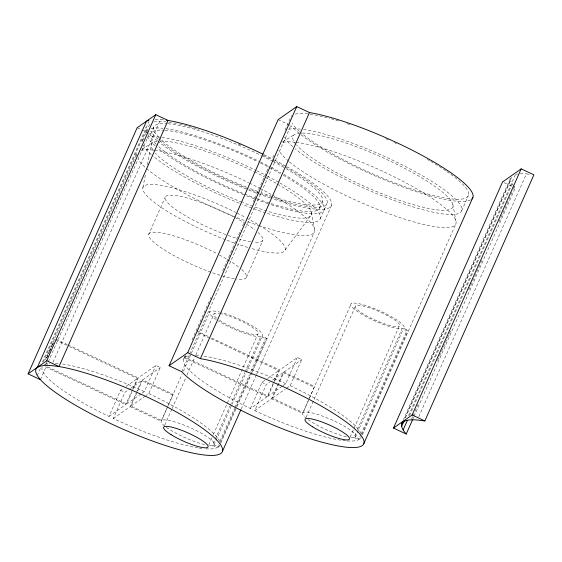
<?xml version="1.0" encoding="UTF-8"?>
<svg xmlns="http://www.w3.org/2000/svg" width="562" height="562" viewBox="0 0 562 562"><rect width="100%" height="100%" fill="white"/><g stroke="black" fill="none" stroke-linecap="round" stroke-linejoin="round"><path stroke-width="0.42" stroke-dasharray="2.81 2.11" d="M405.469 417.749L510.619 180.458L510.654 178.379M142.917 187.504L145.572 173.981M147.406 164.68L151.396 144.392M137.69 391.012L142.6 379.926L173.166 394.285L161.097 421.809A29.133 5.606 23.9 0 0 177.683 434.117A29.133 5.606 23.9 0 0 205.699 444.865M309.002 399.168L302.511 413.913A29.133 5.606 23.9 0 0 306.171 418.191M309.353 398.374L314.579 386.396L284.014 372.03L272.437 398.163L302.995 412.529A29.133 5.606 23.9 0 1 334.509 421.107A29.133 5.606 23.9 0 1 355.388 437.152L359.75 439.21A97.107 18.694 23.9 0 0 361.317 437.229M42.396 361.97L148.965 121.476M37.261 375.606L40.815 367.583M43.302 361.977L146.324 129.499L145.389 127.441M45.339 359.771L136.721 153.552M142.509 140.486L149.267 125.242A97.107 18.694 23.9 0 1 150.138 123.851M46.611 357.853L49.07 352.311M49.421 351.517L51.88 345.974M52.231 345.18L53.278 342.806M46.864 357.889L49.316 352.339M49.667 351.552L52.126 346.009M52.477 345.216L53.531 342.841M45.705 364.598L47.124 361.394M40.387 379.631L46.07 366.803M46.421 366.002L47.84 362.799M48.199 361.991L149.443 133.524L141.764 129.92M150.813 133.728L153.707 127.195M52.933 362.385L160.57 119.488L163.893 119.917M210.883 272.191A53.404 10.285 23.9 0 1 148.726 234.298L165.137 197.269M42.136 366.993A97.107 18.694 23.9 0 0 102.045 413.049L108.986 416.421L120.57 390.288L123.366 388.321M197.775 447.83A97.107 18.694 23.9 0 1 113.292 418.514L124.876 392.381L129.787 388.925M108.986 416.421L125.769 404.626L132.435 389.578M132.787 388.792L137.353 378.493L67.278 345.56M47.651 366.874L126.654 404.008L131.922 392.128M133.32 388.96L138.238 377.868L155.906 365.455L160.332 367.464L148.747 393.604L145.909 395.592M113.292 418.514L130.138 406.677L136.102 393.217M136.454 392.424L141.715 380.544L172.85 395.184M219.904 445.125A97.107 18.694 23.9 0 1 218.337 447.099L213.974 445.048A29.133 5.606 23.9 0 0 193.096 429.003A29.133 5.606 23.9 0 0 161.582 420.425L131.023 406.059L137.339 391.805M142.207 393.077L144.322 391.588L155.906 365.455M211.052 338.774L278.759 370.597L267.182 396.73L250.399 408.525L243.458 405.153A97.107 18.694 23.9 0 1 183.549 359.097L184.968 355.887M192.085 339.834L210.926 297.312M222.657 270.835L240.796 229.907M242.573 225.896L243.641 223.493M253.237 201.828L254.305 199.419M254.663 198.618L268.882 166.521M272.795 157.697L273.863 155.288M284.99 130.187L290.673 117.346A97.107 18.694 23.9 0 1 292.24 115.372M183.549 359.097L185.214 356.294M282.201 386.178L268.067 396.112L185.116 357.116L185.818 355.535M181.793 371.735L189.253 354.903M189.612 354.102L290.856 125.628L288.608 124.574M161.582 420.425L167.546 406.958M167.898 406.171L181.983 374.397M183.388 371.208L209.837 311.531M164.722 425.237L171.796 409.284M172.148 408.49L185.579 378.184M186.991 374.994L195.471 355.851M195.829 355.051L214.206 313.582M246.5 277.27L262.911 240.248M208.741 444.964L212.977 435.388M213.335 434.595L257.867 334.102M209.542 445.504A29.133 5.606 23.9 0 0 211.705 445.596L212.513 445.406L214.993 439.8M215.351 438.999L229.9 406.171M230.251 405.371L244.8 372.536M245.158 371.735L260.768 336.505L265.426 338.696L266.599 338.205L262.229 336.153A29.133 5.606 23.9 0 0 250.975 325.103A29.133 5.606 23.9 0 0 221.273 312.493M213.974 445.048L215.745 441.044M216.103 440.243L245.91 372.985M246.261 372.184L262.229 336.153M319.694 207.961L322.588 201.421M205.825 448.813A97.107 18.694 23.9 0 0 215.281 448.378L217.164 447.591L218.583 444.387M220.009 441.184L234.551 408.356M234.909 407.555L249.458 374.728M250.877 371.524L265.426 338.696M218.337 447.099L219.047 445.497M220.466 442.301L266.599 338.205M220.62 443.523L236.616 407.415M236.974 406.614L251.909 372.908M252.261 372.107L314.488 231.692M320.277 218.625L327.035 203.381M241.246 408.946L256.167 375.276M256.525 374.475L331.482 205.334M250.399 408.525L261.976 382.392L266.873 378.95M345.588 440.784A97.107 18.694 23.9 0 1 254.705 410.618L266.29 384.485L269.795 382.019M268.067 396.112L274.382 381.858M274.734 381.064L279.651 369.979L297.319 357.558L301.745 359.568L290.161 385.708L285.903 388.693M254.705 410.618L271.544 398.788L283.129 372.648L314.263 387.288M282.911 385.68L285.735 383.691L297.319 357.558M302.995 412.529L308.959 399.062M309.311 398.275L351.25 303.635M306.135 417.341L355.62 305.686M350.147 437.067L399.273 326.206A24.278 4.672 23.9 0 0 370.372 308.117A24.278 4.672 23.9 0 0 362.694 313.512A24.278 4.672 23.9 0 0 399.273 326.206M350.955 437.608A29.133 5.606 23.9 0 0 353.119 437.7L353.927 437.51L356.055 432.705M357.474 429.501L402.181 328.608L406.832 330.8L408.005 330.308L403.642 328.257A29.133 5.606 23.9 0 0 371.194 307.358A29.133 5.606 23.9 0 0 356.533 310.891A29.133 5.606 23.9 0 0 401.373 328.805L402.181 328.608M355.388 437.152L403.642 328.257M347.239 440.917A97.107 18.694 23.9 0 0 356.687 440.482L358.577 439.695L360.706 434.89M361.064 434.089L406.832 330.8M359.75 439.21L360.46 437.608M361.879 434.405L408.005 330.308M362.385 434.819L455.901 223.795M461.69 210.729L468.448 195.485M403.383 419.779L510.31 178.484M405.026 417.699L511.603 177.213M408.595 415.564L515.171 175.07M409.501 415.564L512.165 183.893L510.619 180.458M411.546 418.992L412.613 416.59M412.972 415.789L419.006 402.16M437.482 360.474L450.626 330.814M468.743 289.929L481.887 260.269M498.937 221.786L513.148 189.724M513.499 188.923L514.567 186.514M412.979 418.795L413.688 417.194M414.046 416.386L515.284 187.919L514.244 186.577M418.774 416.779L526.411 173.883L530.57 174.417M285.131 250.013L311.39 214.719M126.162 386.354L137.353 378.493M130.489 388.433L141.715 380.544M142.6 379.926L160.332 367.464M126.654 404.008L141.498 393.576M131.023 406.059L145.207 396.091M267.575 378.458L278.759 370.597M272.605 380.045L283.129 372.648M284.014 372.03L301.745 359.568M272.437 398.163L285.194 389.192M141.912 149.337L152.808 142.615M282.602 141.891L294.221 134.718M260.768 336.505L259.96 336.701A29.133 5.606 23.9 0 1 218.33 320.923M515.523 174.269L517.89 173.981M155.175 119.32L160.57 119.488M520.25 173.693L526.411 173.883M285.735 383.691L278.612 380.453A97.107 18.694 23.9 0 0 203.17 356.006M144.322 391.588L137.198 388.349A97.107 18.694 23.9 0 0 61.757 363.902M504.065 182.643L513.787 187.216M278.134 119.65L287.863 124.223M137.156 127.757L140.999 129.555M196.693 330.983L208.544 336.554M211.705 338.036L279.651 369.979M198.456 332.852L210.265 338.401M184.512 357.875L267.182 396.73M271.544 398.788L302.686 413.421M353.927 437.51L358.577 439.695M56.074 339.251L67.138 344.45M67.925 344.822L138.238 377.868M55.469 340.003L66.492 345.187M45.466 366.881L125.769 404.626M130.138 406.677L161.273 421.317M212.513 445.406L217.164 447.591M261.976 382.392L266.29 384.485M120.57 390.288L124.876 392.381M512.165 183.893L513.724 185.91M146.324 129.499L148.403 132.182M452.846 204.442L455.944 221.147M311.432 212.338L314.537 229.043M296.146 142.355A97.107 18.694 23.9 0 1 430.113 197.072A97.107 18.694 23.9 0 1 420.805 223.753A97.107 18.694 23.9 0 1 289.36 161.814M288.728 161.294A97.107 18.694 23.9 0 1 278.787 150.195M282.756 142.411A97.107 18.694 23.9 0 1 295.366 142.263M302.412 133.054A87.391 16.825 23.9 0 1 427.394 181.357A87.391 16.825 23.9 0 1 416.259 205.481A87.391 16.825 23.9 0 1 296.771 145.277M296.132 144.546A87.391 16.825 23.9 0 1 299.251 133.194M346.354 436.8A29.133 5.606 23.9 0 1 306.908 418.774M446.783 171.515A97.107 18.694 23.9 0 1 429.846 194.536A97.107 18.694 23.9 0 1 300.663 132.456M299.497 131.438A97.107 18.694 23.9 0 1 292.107 123.261M295.303 114.093A97.107 18.694 23.9 0 1 329.473 118.343M331.102 118.786A97.107 18.694 23.9 0 1 338.865 121.048M347.042 123.668A97.107 18.694 23.9 0 1 351.257 125.101M385.743 138.709A97.107 18.694 23.9 0 1 388.834 140.079M394.236 142.537A97.107 18.694 23.9 0 1 396.526 143.598M427.268 159.418A97.107 18.694 23.9 0 1 429.354 160.613M430.829 161.47A97.107 18.694 23.9 0 1 446.144 171.08M470.591 199.917A101.961 19.628 23.9 0 1 383.783 179.573A101.961 19.628 23.9 0 1 290.856 125.628M185.116 357.116A97.107 18.694 23.9 0 1 190.251 355.479M195.871 355.31A97.107 18.694 23.9 0 1 200.023 355.613M290.161 385.708A97.107 18.694 23.9 0 1 360.959 433.351M303.543 129.499A97.107 18.694 23.9 0 1 437.117 184.8A97.107 18.694 23.9 0 1 425.905 210.511A97.107 18.694 23.9 0 1 295.148 148.747M292.739 146.682A97.107 18.694 23.9 0 1 284.576 137.128M288.545 129.337A97.107 18.694 23.9 0 1 300.396 129.112M286.753 166.619A101.961 19.628 23.9 0 1 331.299 205.755A101.961 19.628 23.9 0 1 271.165 198.316M270.343 198.035A101.961 19.628 23.9 0 1 257.635 193.49M256.04 192.885A101.961 19.628 23.9 0 1 247.154 189.415M246.339 189.092A101.961 19.628 23.9 0 1 157.978 141.371M157.283 140.809A101.961 19.628 23.9 0 1 149.443 133.524M263.901 154.655A101.961 19.628 23.9 0 1 273.912 159.692M274.67 160.086A101.961 19.628 23.9 0 1 286.002 166.197M279.799 182.959A97.107 18.694 23.9 0 1 320.171 218.899A97.107 18.694 23.9 0 1 266.409 213.124M265.58 212.85A97.107 18.694 23.9 0 1 242.285 204.392M239.194 203.156A97.107 18.694 23.9 0 1 152.499 155.597M151.326 154.578A97.107 18.694 23.9 0 1 143.169 145.024M142.291 141.729A97.107 18.694 23.9 0 1 144.076 138.512M147.139 137.233A97.107 18.694 23.9 0 1 255.921 170.356M256.665 170.722A97.107 18.694 23.9 0 1 266.585 175.744M267.35 176.145A97.107 18.694 23.9 0 1 279.096 182.559M285.145 166.914A97.107 18.694 23.9 0 1 326.993 203.493A97.107 18.694 23.9 0 1 273.167 197.88M272.338 197.606A97.107 18.694 23.9 0 1 260.065 193.342M259.251 193.047A97.107 18.694 23.9 0 1 249.043 189.148M248.271 188.839A97.107 18.694 23.9 0 1 159.861 140.872M158.084 139.334A97.107 18.694 23.9 0 1 150.693 131.157M153.89 121.989A97.107 18.694 23.9 0 1 165.741 121.764M168.881 122.151A97.107 18.694 23.9 0 1 178.793 123.97M179.664 124.167A97.107 18.694 23.9 0 1 187.188 126.007M188.944 126.478A97.107 18.694 23.9 0 1 199.06 129.443M238.112 143.921A97.107 18.694 23.9 0 1 242.004 145.586M263.423 155.477A97.107 18.694 23.9 0 1 271.797 159.699M272.57 160.1A97.107 18.694 23.9 0 1 284.435 166.514M216.201 319.539A29.133 5.606 23.9 0 1 219.651 312.072M220.002 313.512A24.278 4.672 23.9 0 1 251.959 327.028A24.278 4.672 23.9 0 1 251.137 333.983A24.278 4.672 23.9 0 1 219.229 320.066M216.7 318.183A24.278 4.672 23.9 0 1 219.342 313.399M201.891 448.427A97.107 18.694 23.9 0 1 198.625 447.97M44.328 364.626A97.107 18.694 23.9 0 1 49.611 363.291M55.322 363.242A97.107 18.694 23.9 0 1 60.949 363.79M148.747 393.604A97.107 18.694 23.9 0 1 219.953 442.477M272.598 195.225A97.107 18.694 23.9 0 1 314.446 231.804A97.107 18.694 23.9 0 1 260.62 226.191M259.792 225.917A97.107 18.694 23.9 0 1 247.519 221.653M244.266 220.452A97.107 18.694 23.9 0 1 138.147 159.468M136.671 156.201A97.107 18.694 23.9 0 1 137.592 152.161M141.343 150.307A97.107 18.694 23.9 0 1 153.953 150.159M154.733 150.251A97.107 18.694 23.9 0 1 248.629 182.692M249.38 183.057A97.107 18.694 23.9 0 1 259.251 188.01M260.023 188.41A97.107 18.694 23.9 0 1 271.889 194.824M277.642 184.167A87.391 16.825 23.9 0 1 310.484 216.089A87.391 16.825 23.9 0 1 253.792 206.647M253.012 206.373A87.391 16.825 23.9 0 1 242.749 202.517M241.948 202.201A87.391 16.825 23.9 0 1 155.358 153.173M152.681 149.717A87.391 16.825 23.9 0 1 157.03 141.188M160.296 140.957A87.391 16.825 23.9 0 1 253.624 171.354M254.396 171.733A87.391 16.825 23.9 0 1 264.224 176.735M264.962 177.121A87.391 16.825 23.9 0 1 276.209 183.331M258.056 232.499A53.404 10.285 23.9 0 1 254.656 242.236M250.736 241.73A53.404 10.285 23.9 0 1 239.538 239.138M235.52 237.937A53.404 10.285 23.9 0 1 226.521 234.888M225.741 234.6A53.404 10.285 23.9 0 1 166.226 196.04A53.404 10.285 23.9 0 1 245.081 223.247M246.479 224.112A53.404 10.285 23.9 0 1 254.874 229.879M241.653 269.521A53.404 10.285 23.9 0 1 236.764 279.11M234.333 278.759A53.404 10.285 23.9 0 1 211.656 272.465M148.726 234.298A53.404 10.285 23.9 0 1 217.283 253.848M219.461 255.007A53.404 10.285 23.9 0 1 239.826 267.976M259.096 225.229A77.682 14.956 23.9 0 1 251.024 248.362M247.786 247.413A77.682 14.956 23.9 0 1 237.466 244.084M234.242 242.953A77.682 14.956 23.9 0 1 226.121 239.946M225.355 239.651A77.682 14.956 23.9 0 1 142.945 187.427A77.682 14.956 23.9 0 1 235.724 212.429M237.199 213.167A77.682 14.956 23.9 0 1 245.798 217.627M246.556 218.035A77.682 14.956 23.9 0 1 258.372 224.786M283.662 174.248A97.107 18.694 23.9 0 1 323.951 210.357A97.107 18.694 23.9 0 1 268.608 203.865M267.772 203.592A97.107 18.694 23.9 0 1 257.164 199.875M253.919 198.674A97.107 18.694 23.9 0 1 244.603 195.063M243.831 194.754A97.107 18.694 23.9 0 1 157.599 147.932M155.189 145.867A97.107 18.694 23.9 0 1 147.799 137.69M146.155 133.018A97.107 18.694 23.9 0 1 146.366 131.775M150.995 128.522A97.107 18.694 23.9 0 1 162.847 128.298M165.987 128.684A97.107 18.694 23.9 0 1 259.777 161.645M260.529 162.011A97.107 18.694 23.9 0 1 270.441 167.033M271.207 167.434A97.107 18.694 23.9 0 1 280.824 172.646M286.213 168.74A92.245 17.759 23.9 0 1 321.64 202.868A92.245 17.759 23.9 0 1 260.972 192.618M257.663 191.41A92.245 17.759 23.9 0 1 249.654 188.361M246.507 187.111A92.245 17.759 23.9 0 1 159.524 138.168M158.948 137.592A92.245 17.759 23.9 0 1 167.083 123.689M167.954 123.759A92.245 17.759 23.9 0 1 261.14 155.421M261.906 155.793A92.245 17.759 23.9 0 1 272.303 161.069M273.027 161.449A92.245 17.759 23.9 0 1 285.454 168.298M283.318 175.274A92.245 17.759 23.9 0 1 318.668 209.464A92.245 17.759 23.9 0 1 257.248 198.85M256.427 198.555A92.245 17.759 23.9 0 1 156.629 144.701M156.053 144.125A92.245 17.759 23.9 0 1 164.188 130.222M165.059 130.293A92.245 17.759 23.9 0 1 257.487 161.589M260.522 163.078A92.245 17.759 23.9 0 1 281.133 174.016"/><path stroke-width="0.84" d="M412.62 419.596L406.228 434.026C403.6 430.871 399.849 426.446 402.315 422.181M28.1 373.856L46.716 360.776L58.996 366.55A101.961 19.628 23.9 0 1 202.285 428.096A101.961 19.628 23.9 0 1 173.763 448.132A101.961 19.628 23.9 0 1 40.387 379.631L28.1 373.856L137.156 127.757L155.772 114.676L168.052 120.451A101.961 19.628 23.9 0 1 263.114 154.269M40.387 379.631L37.261 375.606L35.715 372.17L35.764 369.396L37.408 367.316L146.464 121.216L148.874 120.212M46.716 360.776L155.772 114.676M169.078 365.757L187.687 352.676L200.409 358.654A101.961 19.628 23.9 0 1 343.698 420.2A101.961 19.628 23.9 0 1 315.177 440.243A101.961 19.628 23.9 0 1 181.793 371.735L169.078 365.757L278.134 119.65L296.75 106.576L309.465 112.555A101.961 19.628 23.9 0 1 419.898 154.199A101.961 19.628 23.9 0 1 471.806 199.06M187.687 352.676L296.75 106.576M200.409 358.654L309.465 112.555M222.419 451.434L240.894 409.747M363.832 443.537L472.888 197.438M406.228 434.026L393.505 428.047L502.568 181.94L521.178 168.86L533.9 174.838L424.844 420.945C417.756 420.165 409.958 418.395 403.249 421.711L401.605 423.79M401.556 426.565L404.043 420.952M403.109 430L407.373 420.376M393.505 428.047L412.122 414.967L521.178 168.86M37.408 367.316C44.11 364 51.908 365.778 58.996 366.55L168.052 120.451L166.394 120.233M412.122 414.967L424.844 420.945M312.507 426.762A24.278 4.672 23.9 0 0 349.086 439.456A24.278 4.672 23.9 0 0 320.185 421.367A24.278 4.672 23.9 0 0 312.507 426.762M171.094 434.658A24.278 4.672 23.9 0 0 207.68 447.352A24.278 4.672 23.9 0 0 178.772 429.263A24.278 4.672 23.9 0 0 171.094 434.658"/></g></svg>
